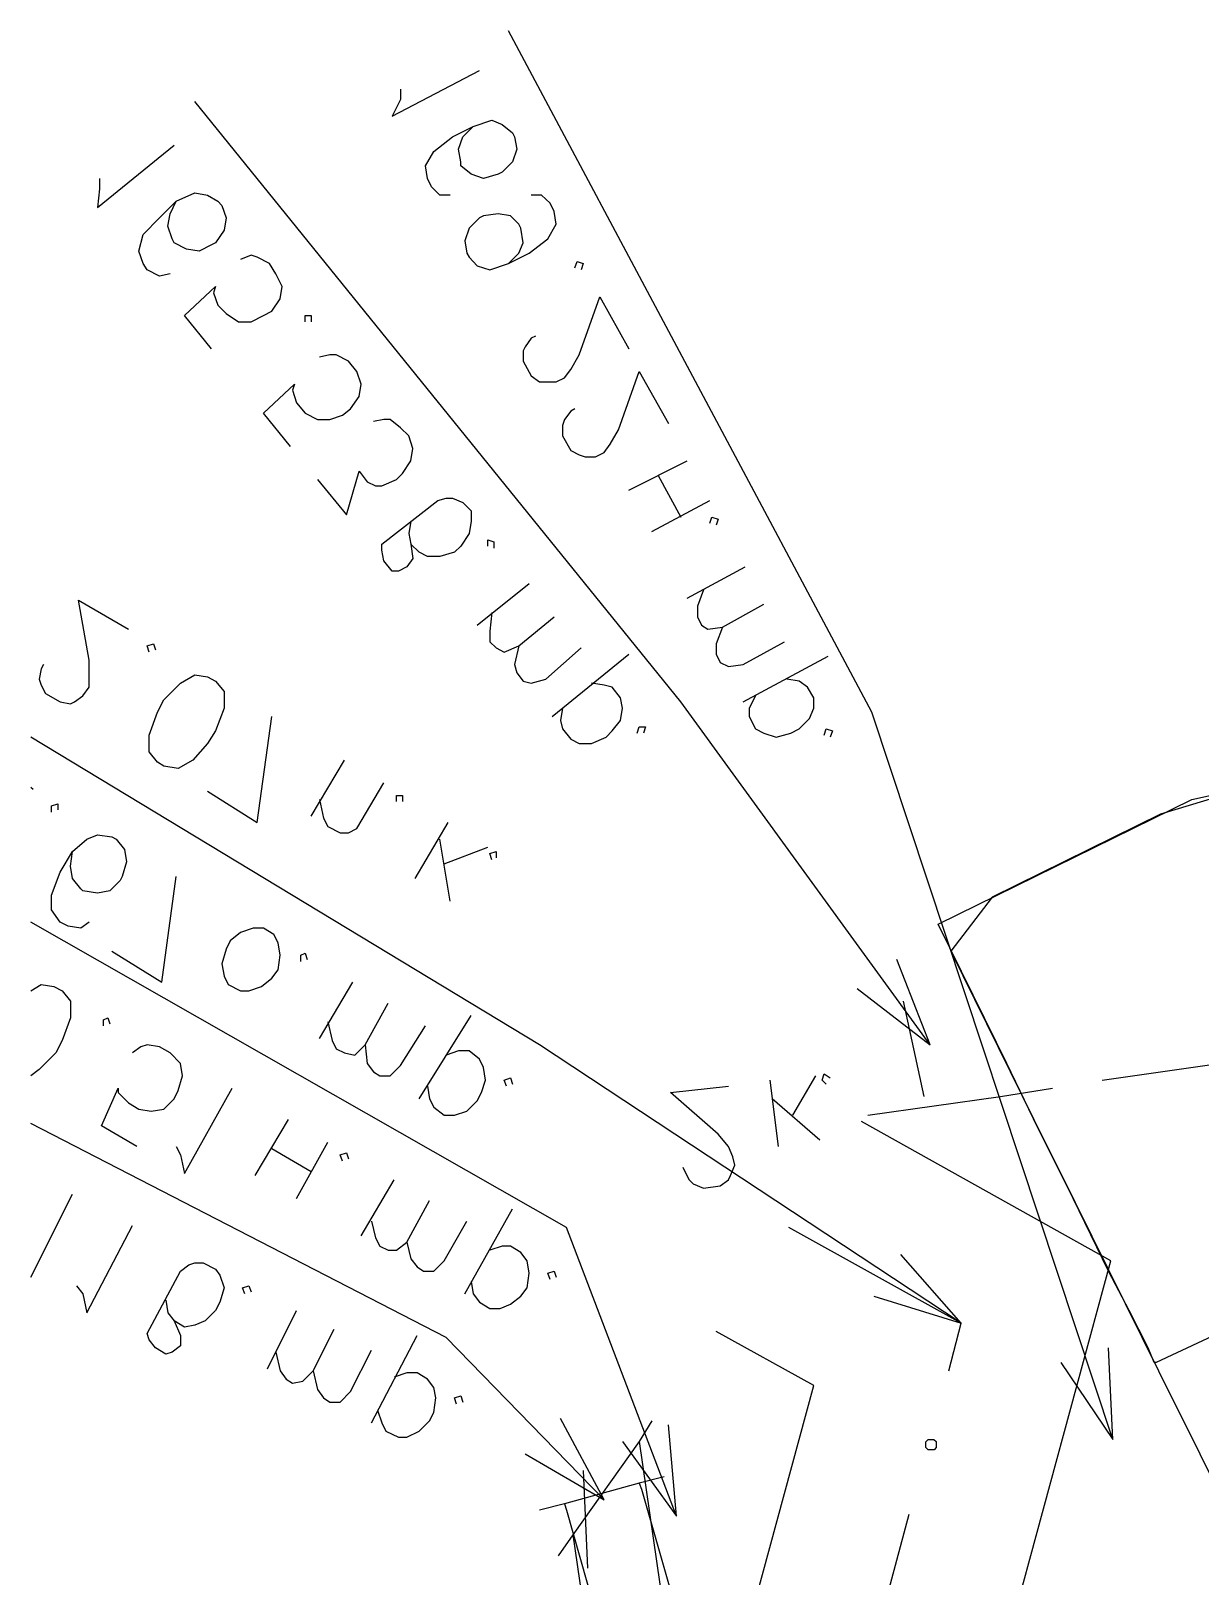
# Model space of a CAD drawing. Header units: metres. Extents: x 5 to 225, y 228 to 542.
# Drawn here: x 5.3 to 17.73, y 291.52 to 307.94 of the extents above; entities that cross this region are included whole.
import ezdxf

# ---------------------------------------------------------------- set-up
doc = ezdxf.new("R2010")
doc.units = ezdxf.units.M
for name, color, linetype in [('BOUNDARY', 7, 'Continuous'), ('ELECTR_CABLE', 7, 'Continuous'), ('GRASS', 7, 'Continuous'), ('HEAT', 7, 'Continuous')]:
    doc.layers.add(name, color=color, linetype=linetype)

msp = doc.modelspace()

# ---------------------------------------------------------------- linework, layer by layer
at = {"layer": 'BOUNDARY'}
msp.add_lwpolyline([(18.258, 299.902), (17.308, 299.615), (15.52, 298.732), (15.079, 298.158), (15.962, 296.37), (16.403, 295.486), (17.286, 293.698), (17.728, 292.815), (18.611, 291.027)], dxfattribs=at)
at = {"layer": 'ELECTR_CABLE'}
for points in [[(16.249, 293.787), (16.801, 292.97), (16.801, 292.97), (14.24, 300.697), (14.24, 300.697), (10.376, 307.938)], [(9.228, 307.32), (9.228, 307.209), (9.228, 307.209), (9.14, 307.033), (9.14, 307.033), (10.067, 307.518)], [(14.085, 297.76), (14.858, 297.164), (14.858, 297.164), (12.209, 300.807), (12.209, 300.807), (7.043, 307.187)], [(9.758, 306.194), (9.648, 306.194), (9.648, 306.194), (9.559, 306.282), (9.559, 306.282), (9.515, 306.37), (9.515, 306.37), (9.493, 306.503), (9.493, 306.503), (9.581, 306.657), (9.581, 306.657), (9.78, 306.812), (9.78, 306.812), (10.001, 306.922), (10.001, 306.922), (10.2, 306.989), (10.2, 306.989), (10.31, 306.944), (10.31, 306.944), (10.42, 306.856), (10.42, 306.856), (10.442, 306.812), (10.442, 306.812), (10.465, 306.68), (10.465, 306.68), (10.42, 306.547), (10.42, 306.547), (10.31, 306.437), (10.31, 306.437), (10.266, 306.415), (10.266, 306.415), (10.111, 306.37), (10.111, 306.37), (9.979, 306.415), (9.979, 306.415), (9.868, 306.503), (9.868, 306.503), (9.868, 306.547), (9.868, 306.547), (9.846, 306.68), (9.846, 306.68), (9.891, 306.812), (9.891, 306.812), (10.001, 306.922)], [(6.027, 306.37), (6.027, 306.26), (6.027, 306.26), (6.005, 306.061), (6.005, 306.061), (6.822, 306.724)], [(6.778, 305.355), (6.667, 305.333), (6.667, 305.333), (6.535, 305.399), (6.535, 305.399), (6.491, 305.465), (6.491, 305.465), (6.446, 305.598), (6.446, 305.598), (6.491, 305.774), (6.491, 305.774), (6.667, 305.951), (6.667, 305.951), (6.844, 306.128), (6.844, 306.128), (7.043, 306.216), (7.043, 306.216), (7.175, 306.194), (7.175, 306.194), (7.285, 306.128), (7.285, 306.128), (7.33, 306.083), (7.33, 306.083), (7.374, 305.951), (7.374, 305.951), (7.352, 305.819), (7.352, 305.819), (7.263, 305.686), (7.263, 305.686), (7.219, 305.664), (7.219, 305.664), (7.087, 305.598), (7.087, 305.598), (6.954, 305.62), (6.954, 305.62), (6.822, 305.686), (6.822, 305.686), (6.8, 305.73), (6.8, 305.73), (6.756, 305.863), (6.756, 305.863), (6.778, 305.995), (6.778, 305.995), (6.844, 306.128)], [(10.376, 305.465), (10.487, 305.576), (10.487, 305.576), (10.531, 305.686), (10.531, 305.686), (10.509, 305.841), (10.509, 305.841), (10.487, 305.885), (10.487, 305.885), (10.398, 305.973), (10.398, 305.973), (10.266, 305.995), (10.266, 305.995), (10.111, 305.973), (10.111, 305.973), (10.067, 305.951), (10.067, 305.951), (9.957, 305.841), (9.957, 305.841), (9.913, 305.708), (9.913, 305.708), (9.935, 305.576), (9.935, 305.576), (9.957, 305.532), (9.957, 305.532), (10.045, 305.443), (10.045, 305.443), (10.178, 305.399), (10.178, 305.399), (10.376, 305.465), (10.376, 305.465), (10.597, 305.576), (10.597, 305.576), (10.796, 305.73), (10.796, 305.73), (10.884, 305.885), (10.884, 305.885), (10.862, 306.017), (10.862, 306.017), (10.818, 306.106), (10.818, 306.106), (10.729, 306.194), (10.729, 306.194), (10.619, 306.194)], [(7.219, 304.56), (6.932, 304.913), (6.932, 304.913), (7.263, 305.222), (7.263, 305.222), (7.241, 305.156), (7.241, 305.156), (7.285, 305.024), (7.285, 305.024), (7.374, 304.935), (7.374, 304.935), (7.506, 304.847), (7.506, 304.847), (7.639, 304.847), (7.639, 304.847), (7.771, 304.913), (7.771, 304.913), (7.859, 304.958), (7.859, 304.958), (7.948, 305.09), (7.948, 305.09), (7.97, 305.222), (7.97, 305.222), (7.904, 305.355), (7.904, 305.355), (7.837, 305.465), (7.837, 305.465), (7.705, 305.532), (7.705, 305.532), (7.639, 305.554), (7.639, 305.554), (7.528, 305.509)], [(11.083, 305.421), (11.105, 305.487), (11.105, 305.487), (11.171, 305.465), (11.171, 305.465), (11.149, 305.399)], [(10.663, 304.693), (10.619, 304.671), (10.619, 304.671), (10.553, 304.582), (10.553, 304.582), (10.531, 304.538), (10.531, 304.538), (10.531, 304.428), (10.531, 304.428), (10.619, 304.273), (10.619, 304.273), (10.707, 304.207), (10.707, 304.207), (10.774, 304.207), (10.774, 304.207), (10.884, 304.207), (10.884, 304.207), (10.972, 304.251), (10.972, 304.251), (11.039, 304.339), (11.039, 304.339), (11.127, 304.494), (11.127, 304.494), (11.348, 305.112), (11.348, 305.112), (11.657, 304.56)], [(8.213, 304.847), (8.213, 304.913), (8.213, 304.913), (8.279, 304.913), (8.279, 304.913), (8.279, 304.847)], [(8.058, 303.523), (7.771, 303.876), (7.771, 303.876), (8.102, 304.185), (8.102, 304.185), (8.08, 304.119), (8.08, 304.119), (8.124, 303.986), (8.124, 303.986), (8.213, 303.876), (8.213, 303.876), (8.345, 303.81), (8.345, 303.81), (8.478, 303.81), (8.478, 303.81), (8.61, 303.854), (8.61, 303.854), (8.698, 303.92), (8.698, 303.92), (8.787, 304.052), (8.787, 304.052), (8.809, 304.185), (8.809, 304.185), (8.765, 304.317), (8.765, 304.317), (8.676, 304.428), (8.676, 304.428), (8.544, 304.494), (8.544, 304.494), (8.478, 304.494), (8.478, 304.494), (8.367, 304.472)], [(11.083, 303.92), (11.039, 303.898), (11.039, 303.898), (10.972, 303.81), (10.972, 303.81), (10.95, 303.743), (10.95, 303.743), (10.95, 303.633), (10.95, 303.633), (11.039, 303.478), (11.039, 303.478), (11.127, 303.434), (11.127, 303.434), (11.193, 303.412), (11.193, 303.412), (11.303, 303.412), (11.303, 303.412), (11.392, 303.456), (11.392, 303.456), (11.458, 303.545), (11.458, 303.545), (11.546, 303.699), (11.546, 303.699), (11.767, 304.317), (11.767, 304.317), (12.076, 303.765)], [(8.345, 303.169), (8.654, 302.794), (8.654, 302.794), (8.787, 303.258), (8.787, 303.258), (8.875, 303.147), (8.875, 303.147), (8.963, 303.103), (8.963, 303.103), (9.03, 303.103), (9.03, 303.103), (9.184, 303.169), (9.184, 303.169), (9.25, 303.236), (9.25, 303.236), (9.339, 303.368), (9.339, 303.368), (9.361, 303.5), (9.361, 303.5), (9.317, 303.633), (9.317, 303.633), (9.228, 303.721), (9.228, 303.721), (9.118, 303.81), (9.118, 303.81), (9.052, 303.81), (9.052, 303.81), (8.941, 303.787)], [(11.657, 303.059), (12.275, 303.368)], [(11.966, 303.213), (12.209, 302.772)], [(9.339, 302.728), (9.317, 302.595), (9.317, 302.595), (9.339, 302.485), (9.339, 302.485), (9.361, 302.33), (9.361, 302.33), (9.294, 302.242), (9.294, 302.242), (9.206, 302.198), (9.206, 302.198), (9.14, 302.198), (9.14, 302.198), (9.052, 302.308), (9.052, 302.308), (9.03, 302.419), (9.03, 302.419), (9.03, 302.485), (9.03, 302.485), (9.626, 302.949), (9.626, 302.949), (9.714, 302.971), (9.714, 302.971), (9.78, 302.971), (9.78, 302.971), (9.891, 302.926), (9.891, 302.926), (9.979, 302.838), (9.979, 302.838), (9.979, 302.728), (9.979, 302.728), (9.957, 302.595), (9.957, 302.595), (9.868, 302.463), (9.868, 302.463), (9.802, 302.397), (9.802, 302.397), (9.648, 302.352), (9.648, 302.352), (9.515, 302.352), (9.515, 302.352), (9.427, 302.397), (9.427, 302.397), (9.339, 302.485)], [(11.9, 302.617), (12.518, 302.949)], [(12.518, 302.706), (12.54, 302.772), (12.54, 302.772), (12.606, 302.75), (12.606, 302.75), (12.584, 302.684)], [(10.155, 302.463), (10.155, 302.529), (10.155, 302.529), (10.222, 302.507), (10.222, 302.507), (10.222, 302.441)], [(12.275, 301.911), (12.893, 302.242)], [(10.045, 301.624), (10.597, 302.065)], [(12.451, 301.999), (12.385, 301.823), (12.385, 301.823), (12.385, 301.712), (12.385, 301.712), (12.429, 301.624), (12.429, 301.624), (12.496, 301.58), (12.496, 301.58), (12.65, 301.602), (12.65, 301.602), (13.092, 301.845)], [(10.2, 301.756), (10.178, 301.558), (10.178, 301.558), (10.178, 301.447), (10.178, 301.447), (10.244, 301.381), (10.244, 301.381), (10.332, 301.337), (10.332, 301.337), (10.487, 301.403), (10.487, 301.403), (10.862, 301.712)], [(12.65, 301.602), (12.584, 301.425), (12.584, 301.425), (12.584, 301.315), (12.584, 301.315), (12.628, 301.227), (12.628, 301.227), (12.716, 301.182), (12.716, 301.182), (12.871, 301.204), (12.871, 301.204), (13.312, 301.447)], [(10.487, 301.403), (10.442, 301.204), (10.442, 301.204), (10.465, 301.116), (10.465, 301.116), (10.531, 301.028), (10.531, 301.028), (10.619, 301.006), (10.619, 301.006), (10.774, 301.05), (10.774, 301.05), (11.149, 301.381)], [(10.84, 300.653), (11.657, 301.315)], [(12.871, 300.807), (13.776, 301.293)], [(10.95, 300.741), (10.928, 300.608), (10.928, 300.608), (10.95, 300.52), (10.95, 300.52), (11.039, 300.41), (11.039, 300.41), (11.127, 300.366), (11.127, 300.366), (11.259, 300.366), (11.259, 300.366), (11.414, 300.432), (11.414, 300.432), (11.48, 300.498), (11.48, 300.498), (11.568, 300.608), (11.568, 300.608), (11.59, 300.741), (11.59, 300.741), (11.568, 300.851), (11.568, 300.851), (11.48, 300.962), (11.48, 300.962), (11.392, 300.984), (11.392, 300.984), (11.259, 301.006)], [(13.003, 300.873), (12.937, 300.741), (12.937, 300.741), (12.937, 300.653), (12.937, 300.653), (13.003, 300.52), (13.003, 300.52), (13.092, 300.476), (13.092, 300.476), (13.224, 300.432), (13.224, 300.432), (13.379, 300.476), (13.379, 300.476), (13.467, 300.52), (13.467, 300.52), (13.577, 300.63), (13.577, 300.63), (13.622, 300.741), (13.622, 300.741), (13.622, 300.851), (13.622, 300.851), (13.555, 300.962), (13.555, 300.962), (13.467, 301.028), (13.467, 301.028), (13.335, 301.05)], [(11.745, 300.476), (11.767, 300.542), (11.767, 300.542), (11.833, 300.542), (11.833, 300.542), (11.811, 300.476)], [(13.732, 300.454), (13.754, 300.52), (13.754, 300.52), (13.82, 300.498), (13.82, 300.498), (13.798, 300.432)], [(11.59, 292.948), (12.164, 292.153), (12.164, 292.153), (10.994, 295.222), (10.994, 295.222), (5.298, 298.467)], [(14.858, 297.164), (14.505, 298.07)], [(5.298, 297.738), (5.409, 297.805), (5.409, 297.805), (5.541, 297.783), (5.541, 297.783), (5.63, 297.738), (5.63, 297.738), (5.718, 297.628), (5.718, 297.628), (5.718, 297.451), (5.718, 297.451), (5.63, 297.209), (5.63, 297.209), (5.563, 297.076), (5.563, 297.076), (5.387, 296.899), (5.387, 296.899), (5.298, 296.833)], [(14.571, 297.628), (14.792, 296.612)], [(6.071, 297.363), (6.071, 297.429), (6.071, 297.429), (6.115, 297.451), (6.115, 297.451), (6.137, 297.385)], [(6.424, 296.083), (6.049, 296.303), (6.049, 296.303), (6.226, 296.701), (6.226, 296.701), (6.226, 296.657), (6.226, 296.657), (6.336, 296.546), (6.336, 296.546), (6.446, 296.48), (6.446, 296.48), (6.579, 296.458), (6.579, 296.458), (6.711, 296.48), (6.711, 296.48), (6.822, 296.59), (6.822, 296.59), (6.866, 296.679), (6.866, 296.679), (6.91, 296.833), (6.91, 296.833), (6.888, 296.966), (6.888, 296.966), (6.778, 297.076), (6.778, 297.076), (6.667, 297.142), (6.667, 297.142), (6.535, 297.164), (6.535, 297.164), (6.469, 297.142), (6.469, 297.142), (6.38, 297.076)], [(16.69, 296.789), (18.721, 297.076), (18.721, 297.076), (20.51, 297.142), (20.51, 297.142), (20.664, 297.186)], [(13.246, 296.083), (13.158, 296.789)], [(13.401, 296.414), (13.644, 296.833)], [(13.754, 296.745), (13.71, 296.789), (13.71, 296.789), (13.732, 296.855), (13.732, 296.855), (13.798, 296.811)], [(6.844, 296.083), (6.888, 295.994), (6.888, 295.994), (6.932, 295.796), (6.932, 295.796), (7.44, 296.701)], [(12.231, 295.862), (12.253, 295.818), (12.253, 295.818), (12.297, 295.729), (12.297, 295.729), (12.341, 295.685), (12.341, 295.685), (12.451, 295.641), (12.451, 295.641), (12.628, 295.663), (12.628, 295.663), (12.716, 295.729), (12.716, 295.729), (12.738, 295.774), (12.738, 295.774), (12.783, 295.884), (12.783, 295.884), (12.761, 295.972), (12.761, 295.972), (12.716, 296.083), (12.716, 296.083), (12.606, 296.215), (12.606, 296.215), (12.098, 296.657), (12.098, 296.657), (12.716, 296.723)], [(13.688, 296.149), (13.18, 296.59)], [(14.196, 296.414), (15.608, 296.612), (15.608, 296.612), (16.16, 296.701)], [(10.553, 292.815), (11.392, 292.329), (11.392, 292.329), (9.714, 294.051), (9.714, 294.051), (5.298, 296.325)], [(7.683, 295.774), (8.036, 296.37)], [(8.124, 295.531), (8.456, 296.127)], [(7.859, 296.06), (8.279, 295.818)], [(8.61, 295.928), (8.588, 295.994), (8.588, 295.994), (8.654, 296.016), (8.654, 296.016), (8.676, 295.95)], [(8.809, 295.133), (9.162, 295.729)], [(5.298, 294.692), (5.74, 295.575)], [(8.919, 295.288), (8.963, 295.111), (8.963, 295.111), (9.007, 295.023), (9.007, 295.023), (9.096, 294.979), (9.096, 294.979), (9.184, 294.979), (9.184, 294.979), (9.294, 295.067), (9.294, 295.067), (9.537, 295.509)], [(9.913, 294.515), (10.42, 295.42)], [(9.294, 295.067), (9.339, 294.89), (9.339, 294.89), (9.405, 294.802), (9.405, 294.802), (9.471, 294.758), (9.471, 294.758), (9.581, 294.758), (9.581, 294.758), (9.692, 294.868), (9.692, 294.868), (9.935, 295.288)], [(5.784, 294.603), (5.85, 294.515), (5.85, 294.515), (5.895, 294.316), (5.895, 294.316), (6.38, 295.244)], [(9.979, 294.648), (10.001, 294.515), (10.001, 294.515), (10.067, 294.427), (10.067, 294.427), (10.178, 294.361), (10.178, 294.361), (10.288, 294.361), (10.288, 294.361), (10.398, 294.405), (10.398, 294.405), (10.509, 294.493), (10.509, 294.493), (10.575, 294.581), (10.575, 294.581), (10.597, 294.736), (10.597, 294.736), (10.575, 294.868), (10.575, 294.868), (10.509, 294.957), (10.509, 294.957), (10.398, 295.023), (10.398, 295.023), (10.31, 295.023), (10.31, 295.023), (10.178, 294.979)], [(6.733, 294.449), (6.756, 294.316), (6.756, 294.316), (6.822, 294.228), (6.822, 294.228), (6.888, 294.074), (6.888, 294.074), (6.888, 293.963), (6.888, 293.963), (6.8, 293.897), (6.8, 293.897), (6.733, 293.875), (6.733, 293.875), (6.623, 293.941), (6.623, 293.941), (6.557, 294.029), (6.557, 294.029), (6.535, 294.096), (6.535, 294.096), (6.888, 294.758), (6.888, 294.758), (6.976, 294.824), (6.976, 294.824), (7.043, 294.846), (7.043, 294.846), (7.131, 294.846), (7.131, 294.846), (7.263, 294.78), (7.263, 294.78), (7.308, 294.714), (7.308, 294.714), (7.352, 294.581), (7.352, 294.581), (7.308, 294.427), (7.308, 294.427), (7.263, 294.338), (7.263, 294.338), (7.153, 294.228), (7.153, 294.228), (7.043, 294.184), (7.043, 294.184), (6.932, 294.162), (6.932, 294.162), (6.822, 294.228)], [(10.818, 294.67), (10.796, 294.736), (10.796, 294.736), (10.862, 294.758), (10.862, 294.758), (10.884, 294.692)], [(7.572, 294.515), (7.55, 294.581), (7.55, 294.581), (7.617, 294.603), (7.617, 294.603), (7.639, 294.537)], [(7.815, 293.72), (8.124, 294.338)], [(7.904, 293.897), (7.948, 293.698), (7.948, 293.698), (8.014, 293.61), (8.014, 293.61), (8.08, 293.566), (8.08, 293.566), (8.191, 293.588), (8.191, 293.588), (8.301, 293.698), (8.301, 293.698), (8.522, 294.14)], [(8.919, 293.146), (9.405, 294.074)], [(16.801, 292.97), (16.756, 293.941)], [(8.301, 293.698), (8.345, 293.5), (8.345, 293.5), (8.411, 293.411), (8.411, 293.411), (8.478, 293.367), (8.478, 293.367), (8.588, 293.367), (8.588, 293.367), (8.698, 293.477), (8.698, 293.477), (8.919, 293.919)], [(8.985, 293.279), (9.03, 293.146), (9.03, 293.146), (9.074, 293.058), (9.074, 293.058), (9.206, 292.992), (9.206, 292.992), (9.294, 292.992), (9.294, 292.992), (9.427, 293.058), (9.427, 293.058), (9.537, 293.168), (9.537, 293.168), (9.581, 293.257), (9.581, 293.257), (9.604, 293.411), (9.604, 293.411), (9.581, 293.522), (9.581, 293.522), (9.515, 293.61), (9.515, 293.61), (9.405, 293.676), (9.405, 293.676), (9.294, 293.676), (9.294, 293.676), (9.162, 293.632)], [(9.824, 293.345), (9.802, 293.411), (9.802, 293.411), (9.868, 293.433), (9.868, 293.433), (9.891, 293.367)], [(11.9, 293.168), (11.767, 292.948), (11.767, 292.948), (11.061, 291.954), (11.061, 291.954), (10.906, 291.733)], [(11.392, 292.329), (10.928, 293.19)], [(12.164, 292.153), (12.076, 293.124)], [(11.767, 292.948), (12.915, 285.022), (12.915, 285.022), (14.019, 280.651)], [(11.171, 292.639), (11.215, 291.601)], [(12.032, 292.572), (11.767, 292.506), (11.767, 292.506), (10.972, 292.285), (10.972, 292.285), (10.707, 292.219)], [(11.767, 292.506), (11.789, 292.44), (11.789, 292.44), (13.886, 285.132), (13.886, 285.132), (14.505, 280.01)], [(10.972, 292.285), (10.994, 292.219), (10.994, 292.219), (13.048, 284.978), (13.048, 284.978), (13.489, 281.291)], [(11.061, 291.954), (12.098, 284.845), (12.098, 284.845), (12.738, 282.284)]]:
    msp.add_lwpolyline(points, dxfattribs=at)
at = {"layer": 'GRASS'}
msp.add_lwpolyline([(18.302, 294.272), (17.264, 293.787), (17.242, 293.787), (17.176, 293.941), (16.977, 294.338), (16.756, 294.758), (16.381, 295.531), (16.006, 296.281), (15.675, 296.966), (15.564, 297.186), (14.946, 298.445), (17.64, 299.769), (22.541, 300.851)], dxfattribs=at)
at = {"layer": 'HEAT'}
for points in [[(5.431, 301.204), (5.409, 301.16), (5.409, 301.16), (5.387, 301.05), (5.387, 301.05), (5.409, 300.984), (5.409, 300.984), (5.453, 300.895), (5.453, 300.895), (5.608, 300.807), (5.608, 300.807), (5.718, 300.785), (5.718, 300.785), (5.762, 300.807), (5.762, 300.807), (5.85, 300.873), (5.85, 300.873), (5.917, 300.962), (5.917, 300.962), (5.917, 301.072), (5.917, 301.072), (5.917, 301.249), (5.917, 301.249), (5.806, 301.889), (5.806, 301.889), (6.336, 301.58)], [(6.557, 301.337), (6.535, 301.403), (6.535, 301.403), (6.601, 301.425), (6.601, 301.425), (6.623, 301.359)], [(6.645, 300.167), (6.557, 300.277), (6.557, 300.277), (6.557, 300.454), (6.557, 300.454), (6.645, 300.697), (6.645, 300.697), (6.711, 300.829), (6.711, 300.829), (6.888, 301.006), (6.888, 301.006), (7.043, 301.094), (7.043, 301.094), (7.175, 301.072), (7.175, 301.072), (7.263, 301.028), (7.263, 301.028), (7.352, 300.917), (7.352, 300.917), (7.352, 300.741), (7.352, 300.741), (7.263, 300.498), (7.263, 300.498), (7.175, 300.366), (7.175, 300.366), (7.02, 300.189), (7.02, 300.189), (6.866, 300.101), (6.866, 300.101), (6.711, 300.123), (6.711, 300.123), (6.645, 300.167)], [(7.175, 299.858), (7.705, 299.527), (7.705, 299.527), (7.859, 300.653)], [(14.262, 294.493), (15.189, 294.206), (15.189, 294.206), (10.707, 297.164), (10.707, 297.164), (5.298, 300.432)], [(8.279, 299.593), (8.632, 300.189)], [(5.298, 299.902), (5.321, 299.88)], [(8.367, 299.769), (8.411, 299.571), (8.411, 299.571), (8.456, 299.482), (8.456, 299.482), (8.588, 299.416), (8.588, 299.416), (8.676, 299.416), (8.676, 299.416), (8.765, 299.46), (8.765, 299.46), (9.052, 299.946)], [(5.519, 299.637), (5.519, 299.703), (5.519, 299.703), (5.585, 299.725), (5.585, 299.725), (5.585, 299.659)], [(9.184, 299.747), (9.184, 299.814), (9.184, 299.814), (9.25, 299.814), (9.25, 299.814), (9.25, 299.747)], [(9.383, 298.931), (9.736, 299.527)], [(5.917, 298.467), (5.828, 298.401), (5.828, 298.401), (5.696, 298.423), (5.696, 298.423), (5.608, 298.467), (5.608, 298.467), (5.519, 298.599), (5.519, 298.599), (5.519, 298.754), (5.519, 298.754), (5.608, 298.997), (5.608, 298.997), (5.74, 299.218), (5.74, 299.218), (5.895, 299.35), (5.895, 299.35), (6.005, 299.394), (6.005, 299.394), (6.159, 299.372), (6.159, 299.372), (6.204, 299.35), (6.204, 299.35), (6.292, 299.24), (6.292, 299.24), (6.314, 299.107), (6.314, 299.107), (6.27, 298.953), (6.27, 298.953), (6.248, 298.908), (6.248, 298.908), (6.137, 298.798), (6.137, 298.798), (6.005, 298.776), (6.005, 298.776), (5.85, 298.798), (5.85, 298.798), (5.828, 298.82), (5.828, 298.82), (5.74, 298.931), (5.74, 298.931), (5.718, 299.063), (5.718, 299.063), (5.74, 299.218)], [(9.758, 298.688), (9.648, 299.35)], [(9.692, 299.085), (10.155, 299.262)], [(10.2, 299.129), (10.178, 299.195), (10.178, 299.195), (10.244, 299.218), (10.244, 299.218), (10.244, 299.151)], [(6.159, 298.158), (6.689, 297.827), (6.689, 297.827), (6.844, 298.953)], [(7.396, 297.805), (7.528, 297.738), (7.528, 297.738), (7.617, 297.738), (7.617, 297.738), (7.749, 297.783), (7.749, 297.783), (7.859, 297.871), (7.859, 297.871), (7.926, 297.959), (7.926, 297.959), (7.948, 298.114), (7.948, 298.114), (7.926, 298.246), (7.926, 298.246), (7.882, 298.334), (7.882, 298.334), (7.771, 298.401), (7.771, 298.401), (7.661, 298.401), (7.661, 298.401), (7.528, 298.357), (7.528, 298.357), (7.418, 298.268), (7.418, 298.268), (7.374, 298.18), (7.374, 298.18), (7.33, 298.025), (7.33, 298.025), (7.352, 297.893), (7.352, 297.893), (7.396, 297.805)], [(8.169, 298.047), (8.169, 298.114), (8.169, 298.114), (8.213, 298.136), (8.213, 298.136), (8.235, 298.07)], [(8.367, 297.231), (8.72, 297.827)], [(8.456, 297.407), (8.5, 297.209), (8.5, 297.209), (8.544, 297.12), (8.544, 297.12), (8.632, 297.076), (8.632, 297.076), (8.743, 297.054), (8.743, 297.054), (8.853, 297.164), (8.853, 297.164), (9.096, 297.606)], [(9.427, 296.59), (9.979, 297.473)], [(8.853, 297.164), (8.875, 296.966), (8.875, 296.966), (8.941, 296.877), (8.941, 296.877), (9.007, 296.833), (9.007, 296.833), (9.118, 296.833), (9.118, 296.833), (9.228, 296.944), (9.228, 296.944), (9.493, 297.363)], [(9.515, 296.723), (9.537, 296.59), (9.537, 296.59), (9.581, 296.502), (9.581, 296.502), (9.692, 296.414), (9.692, 296.414), (9.802, 296.414), (9.802, 296.414), (9.935, 296.458), (9.935, 296.458), (10.045, 296.568), (10.045, 296.568), (10.089, 296.657), (10.089, 296.657), (10.133, 296.789), (10.133, 296.789), (10.111, 296.922), (10.111, 296.922), (10.067, 297.01), (10.067, 297.01), (9.957, 297.098), (9.957, 297.098), (9.846, 297.098), (9.846, 297.098), (9.714, 297.054)], [(10.354, 296.723), (10.332, 296.789), (10.332, 296.789), (10.398, 296.811), (10.398, 296.811), (10.42, 296.745)], [(13.202, 281.688), (16.779, 294.868), (16.779, 294.868), (14.129, 296.348)], [(15.057, 293.698), (15.189, 294.206), (15.189, 294.206), (13.357, 295.222)], [(15.189, 294.206), (14.549, 294.935)], [(11.127, 284.36), (13.622, 293.544), (13.622, 293.544), (12.584, 294.118)], [(14.924, 292.916), (14.925, 292.885), (14.901, 292.86), (14.87, 292.859), (14.87, 292.859), (14.84, 292.859), (14.814, 292.883), (14.814, 292.913), (14.814, 292.913), (14.813, 292.944), (14.837, 292.969), (14.868, 292.97), (14.868, 292.97), (14.898, 292.97), (14.923, 292.946), (14.924, 292.916)], [(13.268, 287.075), (14.637, 292.175)]]:
    msp.add_lwpolyline(points, dxfattribs=at)

doc.saveas('drawing.dxf')
